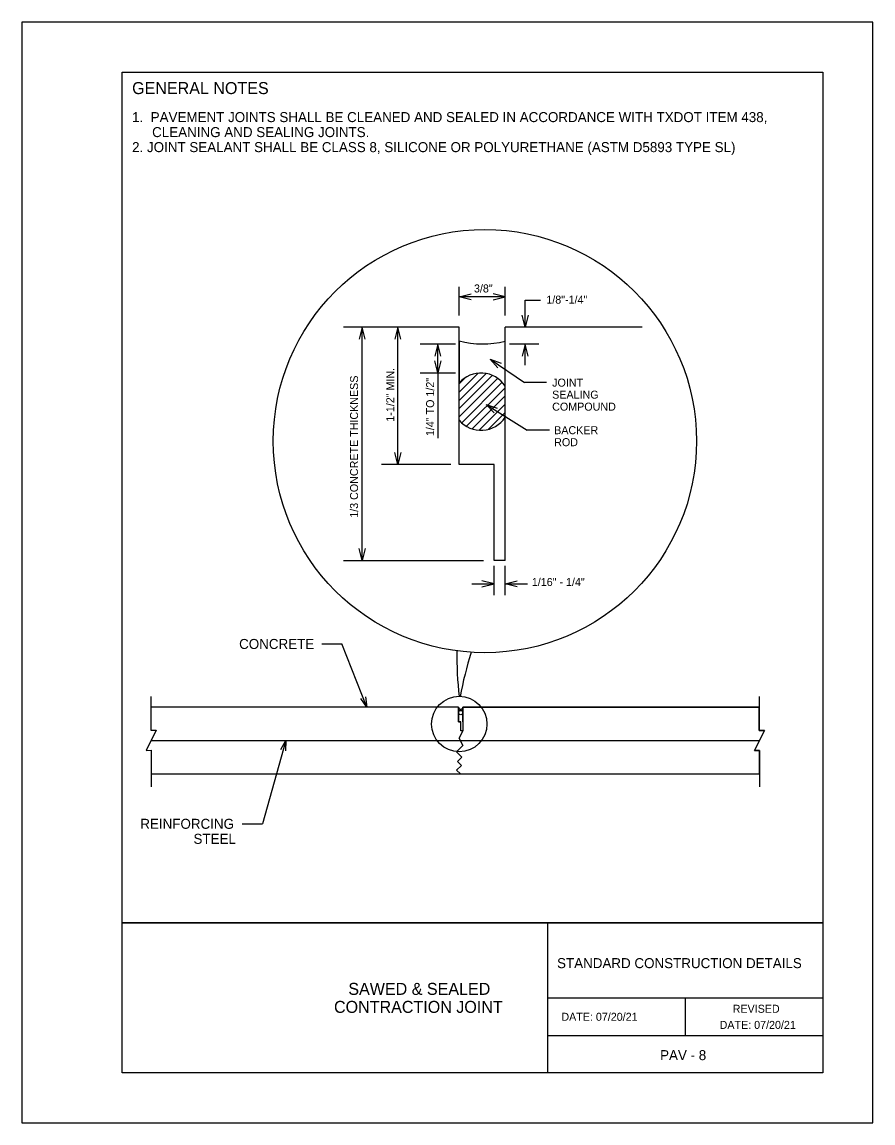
# Model space of a CAD drawing. Extents: x 2082860.2 to 2082868.7, y 13331272.2 to 13331283.2.
import ezdxf

# ---------------------------------------------------------------- set-up
doc = ezdxf.new("R2010")
doc.units = 0
for name, color, linetype in [('Detail', 7, 'Continuous'), ('Detail Label', 7, 'Continuous'), ('FILL', 7, 'Continuous'), ('Level 1', 7, 'Continuous'), ('Non-Print', 7, 'Continuous'), ('Sheet Title Block', 7, 'Continuous')]:
    doc.layers.add(name, color=color, linetype=linetype)

msp = doc.modelspace()

# ---------------------------------------------------------------- linework, layer by layer
at = {"layer": 'Detail'}
for p, q in [((2082864.606, 13331280.163), (2082863.45, 13331280.163)), ((2082864.606, 13331278.789), (2082864.606, 13331280.163)), ((2082865.064, 13331277.831), (2082865.064, 13331280.163)), ((2082866.432, 13331280.163), (2082865.064, 13331280.163)), ((2082864.606, 13331279.514), (2082864.795, 13331279.703)), ((2082864.606, 13331279.431), (2082864.875, 13331279.7)), ((2082864.606, 13331279.348), (2082864.938, 13331279.681)), ((2082864.606, 13331279.597), (2082864.667, 13331279.658)), ((2082864.606, 13331279.265), (2082864.991, 13331279.651)), ((2082864.63, 13331279.207), (2082865.035, 13331279.612)), ((2082864.678, 13331279.172), (2082865.064, 13331279.557)), ((2082864.735, 13331279.146), (2082865.064, 13331279.475)), ((2082864.805, 13331279.133), (2082865.064, 13331279.392)), ((2082864.897, 13331279.142), (2082865.064, 13331279.309)), ((2082864.953, 13331278.789), (2082864.606, 13331278.789)), ((2082864.953, 13331277.831), (2082864.953, 13331278.789)), ((2082865.064, 13331277.831), (2082864.953, 13331277.831)), ((2082864.6, 13331276.367), (2082861.525, 13331276.367)), ((2082864.6, 13331276.367), (2082861.525, 13331276.367)), ((2082864.643, 13331276.367), (2082867.602, 13331276.367)), ((2082867.602, 13331276.367), (2082864.643, 13331276.367)), ((2082864.643, 13331276.367), (2082864.643, 13331276.311)), ((2082864.643, 13331276.31), (2082864.643, 13331276.219)), ((2082864.6, 13331276.265), (2082864.6, 13331276.266)), ((2082864.643, 13331276.219), (2082864.643, 13331276.128)), ((2082864.604, 13331276.055), (2082864.643, 13331276.128)), ((2082864.604, 13331276.055), (2082864.643, 13331276.128)), ((2082864.643, 13331276.128), (2082864.604, 13331276.055)), ((2082861.528, 13331276.034), (2082867.605, 13331276.034)), ((2082864.58, 13331275.918), (2082864.643, 13331275.981)), ((2082864.643, 13331275.981), (2082864.58, 13331275.918)), ((2082864.643, 13331275.981), (2082864.604, 13331276.055)), ((2082864.643, 13331275.981), (2082864.604, 13331276.055)), ((2082864.604, 13331276.055), (2082864.643, 13331275.981)), ((2082864.58, 13331275.918), (2082864.632, 13331275.867)), ((2082864.628, 13331275.784), (2082864.58, 13331275.737)), ((2082864.632, 13331275.867), (2082864.588, 13331275.823)), ((2082864.588, 13331275.823), (2082864.628, 13331275.784)), ((2082861.528, 13331275.7), (2082867.606, 13331275.7)), ((2082861.528, 13331275.7), (2082864.617, 13331275.7)), ((2082864.617, 13331275.7), (2082864.58, 13331275.737)), ((2082864.58, 13331275.737), (2082864.617, 13331275.7)), ((2082864.617, 13331275.7), (2082867.606, 13331275.7))]:
    msp.add_line(p, q, dxfattribs=at)
for points in [[(2082861.525, 13331276.472), (2082861.525, 13331276.135), (2082861.577, 13331276.135), (2082861.478, 13331275.934), (2082861.528, 13331275.935), (2082861.529, 13331275.57)], [(2082867.602, 13331276.472), (2082867.602, 13331276.134), (2082867.654, 13331276.134), (2082867.556, 13331275.934), (2082867.605, 13331275.934), (2082867.606, 13331275.57)], [(2082861.525, 13331276.367), (2082861.525, 13331276.135), (2082861.577, 13331276.135), (2082861.478, 13331275.934), (2082861.528, 13331275.935), (2082861.528, 13331275.7)], [(2082864.6, 13331276.367), (2082864.6, 13331276.219), (2082864.621, 13331276.219)], [(2082864.621, 13331276.219), (2082864.6, 13331276.219), (2082864.6, 13331276.311), (2082864.6, 13331276.367)], [(2082864.643, 13331276.219), (2082864.643, 13331276.367)], [(2082867.606, 13331275.7), (2082867.605, 13331275.934), (2082867.556, 13331275.934), (2082867.654, 13331276.134), (2082867.602, 13331276.134), (2082867.602, 13331276.367)], [(2082864.643, 13331276.219), (2082864.643, 13331276.128), (2082864.621, 13331276.128), (2082864.621, 13331276.219)], [(2082864.643, 13331276.128), (2082864.621, 13331276.128), (2082864.621, 13331276.219)], [(2082864.643, 13331275.981), (2082864.58, 13331275.918), (2082864.632, 13331275.867), (2082864.588, 13331275.823), (2082864.628, 13331275.784), (2082864.58, 13331275.737), (2082864.617, 13331275.7)], [(2082864.588, 13331275.823), (2082864.632, 13331275.867), (2082864.58, 13331275.918)], [(2082864.58, 13331275.737), (2082864.628, 13331275.784), (2082864.588, 13331275.823)], [(2082867.606, 13331275.7), (2082867.606, 13331275.7)]]:
    msp.add_lwpolyline(points, dxfattribs=at)
for centre, radius in [((2082864.862, 13331279.024), 2.114), ((2082864.606, 13331276.197), 0.277), ((2082864.621, 13331276.311), 0.0216)]:
    msp.add_circle(centre, radius, dxfattribs=at)
for centre, radius, start, end in [((2082864.841, 13331280.945), 0.95, 255.6881, 283.5694), ((2082864.824, 13331279.418), 0.286, 33.0004, 139.5819), ((2082864.824, 13331279.418), 0.286, 220.5358, 326.8037), ((2082868.13, 13331276.882), 3.548, 179.2565, 186.611), ((2082868.388, 13331275.764), 3.839, 162.5627, 169.4056), ((2082864.621, 13331276.367), 0.0216, 180, 0), ((2082864.621, 13331276.311), 0.0216, 358.7538, 1.2526)]:
    msp.add_arc(centre, radius, start, end, dxfattribs=at)
at = {"layer": 'Detail Label'}
for p, q in [((2082864.606, 13331280.279), (2082864.606, 13331280.566)), ((2082865.063, 13331280.279), (2082865.063, 13331280.566)), ((2082865.063, 13331280.466), (2082864.606, 13331280.466)), ((2082865.264, 13331280.163), (2082865.264, 13331280.433)), ((2082865.264, 13331280.433), (2082865.416, 13331280.433)), ((2082863.635, 13331277.831), (2082863.635, 13331280.163)), ((2082863.991, 13331278.789), (2082863.991, 13331280.163)), ((2082864.392, 13331279.705), (2082864.392, 13331279.993)), ((2082865.401, 13331279.991), (2082865.107, 13331279.991)), ((2082865.264, 13331279.783), (2082865.264, 13331279.991)), ((2082864.916, 13331279.843), (2082865.256, 13331279.608)), ((2082864.392, 13331279.705), (2082864.392, 13331279.052)), ((2082865.479, 13331279.608), (2082865.256, 13331279.608)), ((2082864.875, 13331279.388), (2082865.285, 13331279.133)), ((2082865.507, 13331279.133), (2082865.285, 13331279.133)), ((2082864.521, 13331278.789), (2082863.829, 13331278.789)), ((2082863.45, 13331277.831), (2082864.848, 13331277.831)), ((2082864.953, 13331277.484), (2082864.953, 13331277.779)), ((2082865.064, 13331277.484), (2082865.064, 13331277.779)), ((2082864.731, 13331277.597), (2082864.953, 13331277.597)), ((2082865.064, 13331277.597), (2082865.286, 13331277.597)), ((2082863.234, 13331276.997), (2082863.434, 13331276.997)), ((2082863.684, 13331276.367), (2082863.434, 13331276.997)), ((2082862.873, 13331276.033), (2082862.639, 13331275.2)), ((2082862.439, 13331275.2), (2082862.639, 13331275.2))]:
    msp.add_line(p, q, dxfattribs=at)
for points in [[(2082864.726, 13331280.436), (2082864.606, 13331280.466), (2082864.726, 13331280.496)], [(2082864.943, 13331280.436), (2082865.063, 13331280.466), (2082864.943, 13331280.496)], [(2082865.294, 13331280.283), (2082865.264, 13331280.163), (2082865.234, 13331280.283)], [(2082863.665, 13331280.043), (2082863.635, 13331280.163), (2082863.605, 13331280.043)], [(2082864.021, 13331280.043), (2082863.991, 13331280.163), (2082863.961, 13331280.043)], [(2082864.422, 13331279.873), (2082864.392, 13331279.993), (2082864.362, 13331279.873)], [(2082865.294, 13331279.871), (2082865.264, 13331279.991), (2082865.234, 13331279.871)], [(2082864.991, 13331279.757), (2082864.916, 13331279.843), (2082865.023, 13331279.803)], [(2082864.422, 13331279.825), (2082864.392, 13331279.705), (2082864.362, 13331279.825)], [(2082864.955, 13331279.306), (2082864.875, 13331279.388), (2082864.984, 13331279.353)], [(2082864.021, 13331278.909), (2082863.991, 13331278.789), (2082863.961, 13331278.909)], [(2082863.665, 13331277.951), (2082863.635, 13331277.831), (2082863.605, 13331277.951)], [(2082864.833, 13331277.567), (2082864.953, 13331277.597), (2082864.833, 13331277.627)], [(2082865.184, 13331277.567), (2082865.064, 13331277.597), (2082865.184, 13331277.627)], [(2082863.67, 13331276.469), (2082863.684, 13331276.367), (2082863.624, 13331276.451)], [(2082862.822, 13331275.944), (2082862.873, 13331276.033), (2082862.87, 13331275.93)]]:
    msp.add_lwpolyline(points, dxfattribs=at)
at = {"layer": 'FILL'}
msp.add_line((2082864.606, 13331280.024), (2082864.606, 13331279.604), dxfattribs=at)
msp.add_lwpolyline([(2082865.064, 13331279.574), (2082865.064, 13331279.657), (2082865.064, 13331280.021)], dxfattribs=at)
for centre, radius, start, end in [((2082864.841, 13331280.945), 0.95, 255.6881, 283.5694), ((2082864.824, 13331279.418), 0.286, 33.0004, 139.5819)]:
    msp.add_arc(centre, radius, start, end, dxfattribs=at)
at = {"layer": 'Level 1'}
for p, q in [((2082864.569, 13331279.993), (2082864.214, 13331279.993)), ((2082864.214, 13331279.705), (2082864.569, 13331279.705))]:
    msp.add_line(p, q, dxfattribs=at)
at = {"layer": 'Non-Print'}
msp.add_lwpolyline([(2082860.238, 13331272.211), (2082868.738, 13331272.211), (2082868.738, 13331283.211), (2082860.238, 13331283.211)], close=True, dxfattribs=at)
at = {"layer": 'Sheet Title Block'}
for p, q in [((2082865.488, 13331274.211), (2082865.488, 13331272.711)), ((2082865.488, 13331273.461), (2082868.238, 13331273.461)), ((2082866.863, 13331273.461), (2082866.863, 13331273.086)), ((2082865.488, 13331273.086), (2082868.238, 13331273.086))]:
    msp.add_line(p, q, dxfattribs=at)
for points in [[(2082861.238, 13331282.711), (2082868.238, 13331282.711), (2082868.238, 13331274.211), (2082861.238, 13331274.211)], [(2082861.238, 13331274.211), (2082868.238, 13331274.211), (2082868.238, 13331272.711), (2082861.238, 13331272.711)]]:
    msp.add_lwpolyline(points, close=True, dxfattribs=at)

# ---------------------------------------------------------------- texts
at = {"layer": 'Detail Label'}
for s, height, p in [('GENERAL NOTES', 0.12, (2082861.338, 13331282.491)), ('1.  PAVEMENT JOINTS SHALL BE CLEANED AND SEALED IN ACCORDANCE WITH TXDOT ITEM 438, ', 0.1, (2082861.338, 13331282.211)), ('CLEANING AND SEALING JOINTS.', 0.1, (2082861.538, 13331282.061)), ('2. JOINT SEALANT SHALL BE CLASS 8, SILICONE OR POLYURETHANE (ASTM D5893 TYPE SL)', 0.1, (2082861.338, 13331281.911)), ('JOINT', 0.08, (2082865.534, 13331279.568)), ('SEALING', 0.08, (2082865.534, 13331279.448)), ('COMPOUND', 0.08, (2082865.534, 13331279.328)), ('BACKER ', 0.08, (2082865.554, 13331279.093)), ('ROD', 0.08, (2082865.554, 13331278.973)), ('CONCRETE ', 0.1, (2082862.407, 13331276.947)), ('REINFORCING', 0.1, (2082861.42, 13331275.15)), ('STEEL', 0.1, (2082861.951, 13331275))]:
    msp.add_text(s, height=height, dxfattribs=at).set_placement(p)
for s, rotation, p in [('3/8"', 360, (2082864.753, 13331280.509)), ('1/8"-1/4"', 360, (2082865.476, 13331280.397)), ('1-1/2" MIN.', 90, (2082863.957, 13331279.218)), ('1/3 CONCRETE THICKNESS', 90, (2082863.595, 13331278.258)), ('1/4" TO 1/2"', 90, (2082864.355, 13331279.074)), ('1/16" - 1/4"', 360, (2082865.331, 13331277.576))]:
    msp.add_text(s, height=0.08, rotation=rotation, dxfattribs=at).set_placement(p)
at = {"layer": 'Sheet Title Block'}
for s, height, p in [('STANDARD CONSTRUCTION DETAILS', 0.1, (2082865.583, 13331273.758)), ('SAWED & SEALED ', 0.12, (2082863.498, 13331273.491)), ('CONTRACTION JOINT', 0.12, (2082863.355, 13331273.311)), ('REVISED', 0.08, (2082867.337, 13331273.312)), ('DATE: 07/20/21', 0.08, (2082865.626, 13331273.232)), (' DATE: 07/20/21', 0.08, (2082867.177, 13331273.151)), ('PAV - 8', 0.1, (2082866.612, 13331272.839))]:
    msp.add_text(s, height=height, dxfattribs=at).set_placement(p)

doc.saveas('drawing.dxf')
